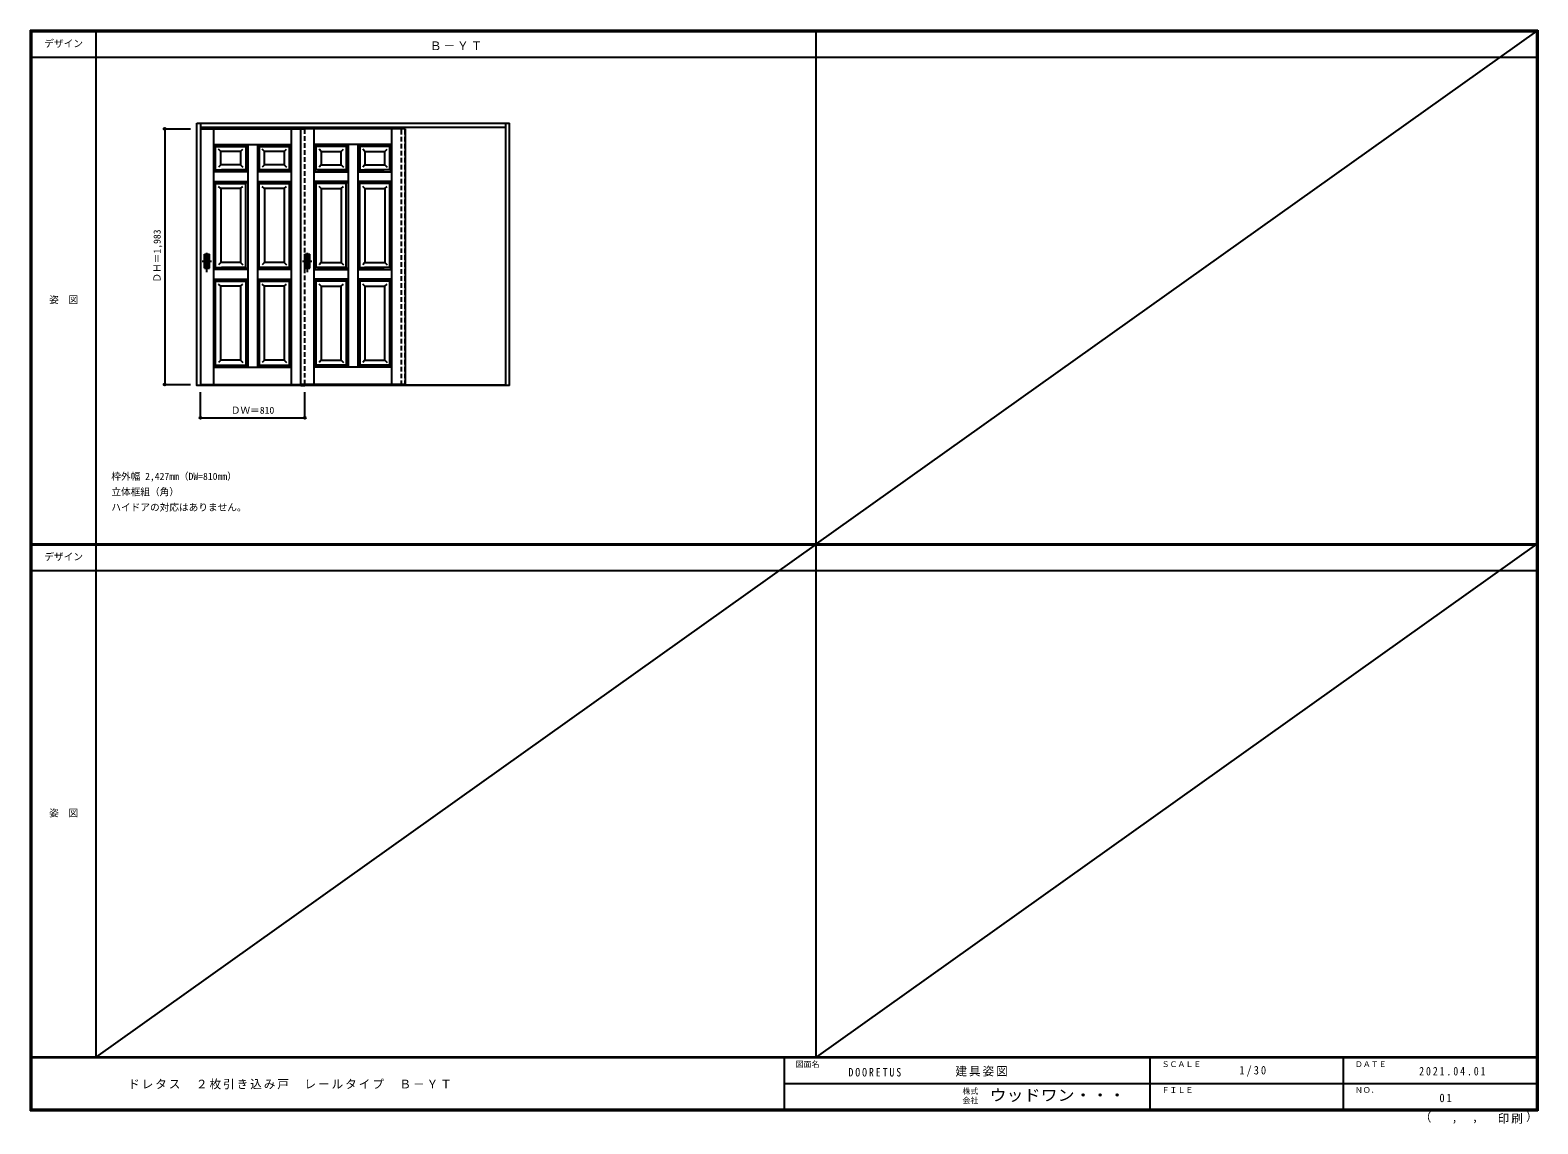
# Model space of a CAD drawing. Units: millimetres, scale not verified. Extents: x -6000 to 5700, y -4307 to 4175.
import ezdxf
from ezdxf.enums import TextEntityAlignment as Align

# ---------------------------------------------------------------- set-up
doc = ezdxf.new("R2010")
doc.units = ezdxf.units.MM
doc.header["$LTSCALE"] = 30
doc.header["$PDMODE"] = 32
doc.header["$PDSIZE"] = 15
doc.linetypes.add('CHAIN1', pattern=[8, 5, -1, 1, -1])
doc.linetypes.add('DASHED1', pattern=[1.8, 1.2, -0.6])
for name, color, linetype in [('0-2_扉', 7, 'Continuous'), ('0-4_枠', 3, 'Continuous'), ('0-6_引手', 7, 'Continuous'), ('0-A_文字', 7, 'Continuous'), ('0-B_寸法', 4, 'Continuous'), ('F-1_枠', 6, 'Continuous'), ('F-A_文字', 7, 'Continuous')]:
    doc.layers.add(name, color=color, linetype=linetype)
doc.styles.add('ＭＳ ゴシック', font='')
doc.styles.get('ＭＳ ゴシック').set_extended_font_data('MS Gothic')

msp = doc.modelspace()

# ---------------------------------------------------------------- linework, layer by layer
at = {"layer": '0-2_扉'}
for p, q in [((-4676.15, 3409), (-3869.15, 3409)), ((-4575.65, 1426), (-4575.65, 3409)), ((-3972.65, 1426), (-3972.65, 3409)), ((-3899.15, 3409), (-3869.15, 3409)), ((-3899.15, 1426), (-3899.15, 3409)), ((-3089.15, 3409), (-3899.15, 3409)), ((-3795.65, 1426), (-3795.65, 3409)), ((-3192.65, 1426), (-3192.65, 3409)), ((-4575.65, 3289), (-4560.65, 3274)), ((-4575.65, 3289), (-4234.15, 3289)), ((-4326.65, 3274), (-4311.65, 3289)), ((-4311.65, 3289), (-4311.65, 1561)), ((-4236.65, 3289), (-4236.65, 1561)), ((-4221.65, 3274), (-4236.36, 3288.71)), ((-4234.15, 3289), (-3972.65, 3289)), ((-3972.65, 3289), (-3987.65, 3274)), ((-3534.15, 3289), (-3795.65, 3289)), ((-3795.65, 3289), (-3780.65, 3274)), ((-3546.65, 3274), (-3531.94, 3288.71)), ((-3192.65, 3289), (-3534.15, 3289)), ((-3531.65, 3289), (-3531.65, 1561)), ((-3441.65, 3274), (-3456.65, 3289)), ((-3456.65, 3289), (-3456.65, 1561)), ((-3192.65, 3289), (-3207.65, 3274)), ((-4560.65, 3091), (-4560.65, 3274)), ((-4560.65, 3274), (-4326.65, 3274)), ((-4520.65, 3234), (-4538.33, 3251.68)), ((-4520.65, 3131), (-4520.65, 3234)), ((-4366.65, 3234), (-4520.65, 3234)), ((-4366.65, 3234), (-4348.97, 3251.68)), ((-4366.65, 3234), (-4366.65, 3131)), ((-4326.65, 3274), (-4326.65, 3091)), ((-4221.65, 3274), (-4221.65, 3091)), ((-4221.65, 3274), (-3987.65, 3274)), ((-4181.65, 3234), (-4199.33, 3251.68)), ((-4181.65, 3131), (-4181.65, 3234)), ((-4027.65, 3234), (-4181.65, 3234)), ((-4027.65, 3234), (-4009.97, 3251.68)), ((-4027.65, 3234), (-4027.65, 3131)), ((-3987.65, 3091), (-3987.65, 3274)), ((-3780.65, 3091), (-3780.65, 3274)), ((-3546.65, 3274), (-3780.65, 3274)), ((-3740.65, 3234), (-3758.33, 3251.68)), ((-3740.65, 3234), (-3740.65, 3131)), ((-3740.65, 3234), (-3586.65, 3234)), ((-3586.65, 3234), (-3568.97, 3251.68)), ((-3586.65, 3131), (-3586.65, 3234)), ((-3546.65, 3274), (-3546.65, 3091)), ((-3441.65, 3274), (-3441.65, 3091)), ((-3207.65, 3274), (-3441.65, 3274)), ((-3401.65, 3234), (-3419.33, 3251.68)), ((-3401.65, 3234), (-3401.65, 3131)), ((-3401.65, 3234), (-3247.65, 3234)), ((-3247.65, 3234), (-3229.97, 3251.68)), ((-3247.65, 3131), (-3247.65, 3234)), ((-3207.65, 3091), (-3207.65, 3274)), ((-4575.65, 3076), (-4560.65, 3091)), ((-4311.65, 3076), (-4575.65, 3076)), ((-4560.46, 3091), (-4560.65, 3091)), ((-4560.65, 3091), (-4361.65, 3091)), ((-4520.65, 3131), (-4538.33, 3113.32)), ((-4520.65, 3131), (-4520.65, 3132.43)), ((-4366.65, 3131), (-4520.65, 3131)), ((-4326.65, 3091), (-4515.65, 3091)), ((-4366.65, 3131), (-4348.97, 3113.32)), ((-4326.65, 3091), (-4311.65, 3076)), ((-4236.65, 3076), (-4221.65, 3091)), ((-3972.65, 3076), (-4236.65, 3076)), ((-3997.65, 3091), (-4221.65, 3091)), ((-4221.65, 3091), (-3987.65, 3091)), ((-4181.65, 3131), (-4199.33, 3113.32)), ((-4181.65, 3131), (-4181.65, 3132.43)), ((-4027.65, 3131), (-4181.65, 3131)), ((-4027.65, 3131), (-4009.97, 3113.32)), ((-3987.65, 3091), (-3972.65, 3076)), ((-3780.65, 3091), (-3795.65, 3076)), ((-3795.65, 3076), (-3531.65, 3076)), ((-3546.65, 3091), (-3780.65, 3091)), ((-3770.65, 3091), (-3546.65, 3091)), ((-3740.65, 3131), (-3758.33, 3113.32)), ((-3740.65, 3131), (-3586.65, 3131)), ((-3586.65, 3131), (-3586.65, 3132.43)), ((-3586.65, 3131), (-3568.97, 3113.32)), ((-3531.65, 3076), (-3546.65, 3091)), ((-3441.65, 3091), (-3456.65, 3076)), ((-3456.65, 3076), (-3192.65, 3076)), ((-3441.65, 3091), (-3252.65, 3091)), ((-3401.65, 3131), (-3419.33, 3113.32)), ((-3207.65, 3091), (-3406.65, 3091)), ((-3401.65, 3131), (-3247.65, 3131)), ((-3247.65, 3131), (-3247.65, 3132.43)), ((-3247.65, 3131), (-3229.97, 3113.32)), ((-3207.84, 3091), (-3207.65, 3091)), ((-3192.65, 3076), (-3207.65, 3091)), ((-4575.65, 3001), (-4560.65, 2986)), ((-4575.65, 3001), (-4311.65, 3001)), ((-4560.65, 2333.5), (-4560.65, 2986)), ((-4560.65, 2986), (-4326.65, 2986)), ((-4520.61, 2946), (-4538.29, 2963.68)), ((-4520.65, 2946), (-4520.65, 2373.5)), ((-4366.61, 2946), (-4520.65, 2946)), ((-4366.61, 2946), (-4348.94, 2963.68)), ((-4366.61, 2946), (-4366.61, 2373.5)), ((-4326.65, 2986), (-4311.65, 3001)), ((-4326.65, 2333.5), (-4326.65, 2986)), ((-4236.65, 3001), (-4221.65, 2986)), ((-4236.65, 3001), (-3972.65, 3001)), ((-4221.65, 2333.5), (-4221.65, 2986)), ((-4221.65, 2986), (-3987.65, 2986)), ((-4181.65, 2946), (-4199.33, 2963.68)), ((-4181.65, 2946), (-4181.65, 2373.5)), ((-4027.65, 2946), (-4181.65, 2946)), ((-4027.65, 2946), (-4009.97, 2963.68)), ((-4027.65, 2946), (-4027.65, 2373.5)), ((-3987.65, 2986), (-3972.65, 3001)), ((-3987.65, 2333.5), (-3987.65, 2986)), ((-3780.65, 2986), (-3795.65, 3001)), ((-3531.65, 3001), (-3795.65, 3001)), ((-3780.65, 2333.5), (-3780.65, 2986)), ((-3546.65, 2986), (-3780.65, 2986)), ((-3740.65, 2946), (-3758.33, 2963.68)), ((-3740.65, 2946), (-3740.65, 2373.5)), ((-3740.65, 2946), (-3586.65, 2946)), ((-3586.65, 2946), (-3568.97, 2963.68)), ((-3586.65, 2946), (-3586.65, 2373.5)), ((-3531.65, 3001), (-3546.65, 2986)), ((-3546.65, 2333.5), (-3546.65, 2986)), ((-3441.65, 2986), (-3456.65, 3001)), ((-3192.65, 3001), (-3456.65, 3001)), ((-3441.65, 2333.5), (-3441.65, 2986)), ((-3207.65, 2986), (-3441.65, 2986)), ((-3401.69, 2946), (-3419.36, 2963.68)), ((-3401.69, 2946), (-3401.69, 2373.5)), ((-3401.69, 2946), (-3247.65, 2946)), ((-3247.69, 2946), (-3230.01, 2963.68)), ((-3247.65, 2946), (-3247.65, 2373.5)), ((-3192.65, 3001), (-3207.65, 2986)), ((-3207.65, 2333.5), (-3207.65, 2986)), ((-4520.65, 2373.5), (-4538.33, 2355.82)), ((-4366.65, 2373.5), (-4520.65, 2373.5)), ((-4366.65, 2373.5), (-4348.97, 2355.82)), ((-4181.65, 2373.5), (-4199.33, 2355.82)), ((-4181.65, 2373.5), (-4181.65, 2374.93)), ((-4027.65, 2373.5), (-4181.65, 2373.5)), ((-4027.65, 2373.5), (-4009.97, 2355.82)), ((-3740.65, 2373.5), (-3758.33, 2355.82)), ((-3740.65, 2373.5), (-3586.65, 2373.5)), ((-3586.65, 2373.5), (-3586.65, 2374.93)), ((-3586.65, 2373.5), (-3568.97, 2355.82)), ((-3401.65, 2373.5), (-3419.33, 2355.82)), ((-3401.65, 2373.5), (-3247.65, 2373.5)), ((-3247.65, 2373.5), (-3229.97, 2355.82)), ((-4575.65, 2318.5), (-4560.65, 2333.5)), ((-4311.65, 2318.5), (-4575.65, 2318.5)), ((-4575.65, 2243.5), (-4560.65, 2228.5)), ((-4575.65, 2243.5), (-4311.65, 2243.5)), ((-4560.65, 2333.5), (-4361.65, 2333.5)), ((-4560.65, 1576), (-4560.65, 2228.5)), ((-4560.65, 2228.5), (-4326.65, 2228.5)), ((-4326.65, 2333.5), (-4515.65, 2333.5)), ((-4326.65, 2333.5), (-4311.65, 2318.5)), ((-4326.65, 2228.5), (-4311.65, 2243.5)), ((-4326.65, 2228.5), (-4326.65, 1576)), ((-4236.65, 2318.5), (-4221.65, 2333.5)), ((-3972.65, 2318.5), (-4236.65, 2318.5)), ((-4236.65, 2243.5), (-4221.65, 2228.5)), ((-4236.65, 2243.5), (-3972.65, 2243.5)), ((-3997.65, 2333.5), (-4221.65, 2333.5)), ((-4221.65, 2333.5), (-3987.65, 2333.5)), ((-4221.65, 2228.5), (-4221.65, 1576)), ((-4221.65, 2228.5), (-3987.65, 2228.5)), ((-3987.65, 2333.5), (-3972.65, 2318.5)), ((-3987.65, 2228.5), (-3972.65, 2243.5)), ((-3987.65, 1576), (-3987.65, 2228.5)), ((-3780.65, 2333.5), (-3795.65, 2318.5)), ((-3795.65, 2318.5), (-3531.65, 2318.5)), ((-3780.65, 2228.5), (-3795.65, 2243.5)), ((-3531.65, 2243.5), (-3795.65, 2243.5)), ((-3546.65, 2333.5), (-3780.65, 2333.5)), ((-3780.65, 1576), (-3780.65, 2228.5)), ((-3546.65, 2228.5), (-3780.65, 2228.5)), ((-3770.65, 2333.5), (-3546.65, 2333.5)), ((-3531.65, 2318.5), (-3546.65, 2333.5)), ((-3531.65, 2243.5), (-3546.65, 2228.5)), ((-3546.65, 2228.5), (-3546.65, 1576)), ((-3441.65, 2333.5), (-3456.65, 2318.5)), ((-3456.65, 2318.5), (-3192.65, 2318.5)), ((-3441.65, 2228.5), (-3456.65, 2243.5)), ((-3192.65, 2243.5), (-3456.65, 2243.5)), ((-3441.65, 2333.5), (-3252.65, 2333.5)), ((-3441.65, 2228.5), (-3441.65, 1576)), ((-3207.65, 2228.5), (-3441.65, 2228.5)), ((-3207.65, 2333.5), (-3406.65, 2333.5)), ((-3192.65, 2318.5), (-3207.65, 2333.5)), ((-3192.65, 2243.5), (-3207.65, 2228.5)), ((-3207.65, 1576), (-3207.65, 2228.5)), ((-4520.61, 2188.5), (-4538.29, 2206.18)), ((-4520.65, 1616), (-4520.65, 2188.5)), ((-4366.61, 2188.5), (-4520.65, 2188.5)), ((-4366.65, 2188.5), (-4366.65, 1616)), ((-4366.61, 2188.5), (-4348.94, 2206.18)), ((-4181.65, 2188.5), (-4199.33, 2206.18)), ((-4181.65, 1617.43), (-4181.65, 2188.5)), ((-4027.65, 2188.5), (-4181.65, 2188.5)), ((-4027.65, 2188.5), (-4009.97, 2206.18)), ((-4027.65, 2188.5), (-4027.65, 2187.43)), ((-4027.65, 2188.5), (-4027.65, 1616)), ((-3740.65, 2188.5), (-3758.33, 2206.18)), ((-3740.65, 2188.5), (-3740.65, 2187.43)), ((-3740.65, 2188.5), (-3740.65, 1616)), ((-3740.65, 2188.5), (-3586.65, 2188.5)), ((-3586.65, 2188.5), (-3568.97, 2206.18)), ((-3586.65, 1617.43), (-3586.65, 2188.5)), ((-3401.69, 2188.5), (-3419.36, 2206.18)), ((-3401.69, 2188.5), (-3247.65, 2188.5)), ((-3401.65, 2188.5), (-3401.65, 1616)), ((-3247.69, 2188.5), (-3230.01, 2206.18)), ((-3247.65, 1616), (-3247.65, 2188.5)), ((-4560.65, 1576), (-4575.65, 1561)), ((-4575.65, 1561), (-3972.65, 1561)), ((-4560.65, 1576), (-4326.65, 1576)), ((-4520.65, 1616), (-4538.33, 1598.32)), ((-4520.65, 1616), (-4520.65, 1617.43)), ((-4366.65, 1616), (-4520.65, 1616)), ((-4366.65, 1616), (-4348.97, 1598.32)), ((-4326.65, 1576), (-4311.65, 1561)), ((-4221.65, 1576), (-4236.65, 1561)), ((-4221.65, 1576), (-3987.65, 1576)), ((-4181.65, 1616), (-4199.33, 1598.32)), ((-4181.65, 1616), (-4181.65, 1617.43)), ((-4027.65, 1616), (-4181.65, 1616)), ((-4027.65, 1616), (-4009.97, 1598.32)), ((-3987.65, 1576), (-3972.65, 1561)), ((-3780.65, 1576), (-3795.65, 1561)), ((-3192.65, 1561), (-3795.65, 1561)), ((-3546.65, 1576), (-3780.65, 1576)), ((-3740.65, 1616), (-3758.33, 1598.32)), ((-3740.65, 1616), (-3586.65, 1616)), ((-3586.65, 1616), (-3586.65, 1617.43)), ((-3586.65, 1616), (-3568.97, 1598.32)), ((-3546.65, 1576), (-3531.65, 1561)), ((-3441.65, 1576), (-3456.65, 1561)), ((-3207.65, 1576), (-3441.65, 1576)), ((-3401.65, 1616), (-3419.33, 1598.32)), ((-3401.65, 1616), (-3247.65, 1616)), ((-3247.65, 1616), (-3247.65, 1617.43)), ((-3247.65, 1616), (-3229.97, 1598.32)), ((-3207.65, 1576), (-3192.65, 1561)), ((-4676.15, 1426), (-3869.15, 1426)), ((-3899.15, 1426), (-3869.15, 1426))]:
    msp.add_line(p, q, dxfattribs=at)
msp.add_lwpolyline([(-3089.15, 3409), (-3089.15, 1426), (-3899.15, 1426)], dxfattribs=at)
at = {"layer": '0-4_枠'}
for p, q in [((-4706.15, 3453), (-2279.15, 3453)), ((-4676.15, 1418), (-4676.15, 3453)), ((-4676.15, 3423), (-2309.15, 3423)), ((-2309.15, 1418), (-2309.15, 3453)), ((-2279.15, 1418), (-2279.15, 3453)), ((-2309.15, 1421), (-4676.15, 1421)), ((-2309.15, 1418), (-4676.15, 1418)), ((-3899.15, 1418), (-3869.15, 1418)), ((-2279.15, 1418), (-2309.15, 1418))]:
    msp.add_line(p, q, dxfattribs=at)
at = {"layer": '0-4_枠', "color": 4, "linetype": 'DASHED1'}
for p, q in [((-4679.15, 3409), (-4679.15, 1426)), ((-4676.15, 3409), (-4679.15, 3409)), ((-3869.15, 1426), (-3869.15, 3409)), ((-3119.15, 1421), (-3119.15, 3423)), ((-3089.15, 1421), (-3089.15, 3423)), ((-4676.15, 1426), (-4679.15, 1426))]:
    msp.add_line(p, q, dxfattribs=at)
at = {"layer": '0-4_枠'}
msp.add_lwpolyline([(-4676.15, 1418), (-4706.15, 1418), (-4706.15, 3453)], dxfattribs=at)
at = {"layer": '0-6_引手', "linetype": 'CHAIN1'}
for p, q in [((-4628.15, 2298.27), (-4628.15, 2469.12)), ((-3848.15, 2298.27), (-3848.15, 2469.12)), ((-4666.22, 2383.5), (-4593.71, 2383.5)), ((-3886.22, 2383.5), (-3813.72, 2383.5))]:
    msp.add_line(p, q, dxfattribs=at)
at = {"layer": '0-6_引手'}
for p, q in [((-4647.15, 2438.5), (-4609.15, 2438.5)), ((-4647.15, 2328.5), (-4647.15, 2438.5)), ((-4640.65, 2422.5), (-4615.65, 2422.5)), ((-4640.65, 2344.5), (-4640.65, 2422.5)), ((-4640.65, 2344.5), (-4615.65, 2344.5)), ((-4615.65, 2344.5), (-4615.65, 2422.5)), ((-4609.15, 2328.5), (-4609.15, 2438.5)), ((-3867.15, 2438.5), (-3829.15, 2438.5)), ((-3867.15, 2328.5), (-3867.15, 2438.5)), ((-3860.65, 2422.5), (-3835.65, 2422.5)), ((-3860.65, 2344.5), (-3860.65, 2422.5)), ((-3860.65, 2344.5), (-3835.65, 2344.5)), ((-3835.65, 2344.5), (-3835.65, 2422.5)), ((-3829.15, 2328.5), (-3829.15, 2438.5)), ((-4647.15, 2328.5), (-4609.15, 2328.5)), ((-3867.15, 2328.5), (-3829.15, 2328.5))]:
    msp.add_line(p, q, dxfattribs=at)
at = {"layer": '0-6_引手', "linetype": 'DASHED1'}
for p, q in [((-4612.15, 2332.5), (-4612.15, 2434.5)), ((-3832.15, 2332.5), (-3832.15, 2434.5)), ((-4644.15, 2332.5), (-4612.15, 2332.5)), ((-3864.15, 2332.5), (-3832.15, 2332.5))]:
    msp.add_line(p, q, dxfattribs=at)
for points in [[(-4644.15, 2332.5), (-4644.15, 2434.5), (-4612.15, 2434.5)], [(-3864.15, 2332.5), (-3864.15, 2434.5), (-3832.15, 2434.5)]]:
    msp.add_lwpolyline(points, dxfattribs=at)
at = {"layer": '0-B_寸法'}
for p, q in [((-4956.15, 3409), (-4756.15, 3409)), ((-4956.15, 3409), (-4956.15, 1426)), ((-4956.15, 1426), (-4756.15, 1426)), ((-4679.15, 1168), (-4679.15, 1368)), ((-3869.15, 1168), (-3869.15, 1368)), ((-4679.15, 1168), (-3869.15, 1168))]:
    msp.add_line(p, q, dxfattribs=at)
at = {"layer": '0-B_寸法', "color": 7}
for p in [(-4956.15, 3409), (-4956.15, 1426), (-4679.15, 1168), (-3869.15, 1168)]:
    msp.add_point(p, dxfattribs=at)
at = {"layer": 'F-1_枠'}
for p, q in [((-6000, 4175), (5700, 4175)), ((-6000, 4175), (-6000, -4205)), ((-6000, 4170), (5700, 4170)), ((-6000, 4165), (5700, 4165)), ((-5995, 4175), (-5995, -4205)), ((-5990, 4175), (-5990, -4205)), ((-5490, 4175), (-5490, -3790)), ((100, -3790), (100, 4175)), ((5690, 4175), (5690, -4205)), ((5695, 4175), (5695, -4205)), ((5700, 4175), (5700, -4205)), ((-6000, 3965), (5700, 3965)), ((-6000, 190.5), (5700, 190.5)), ((-6000, 187.5), (5700, 187.5)), ((-6000, 184.5), (5700, 184.5)), ((-6000, -15.5), (5700, -15.5)), ((5700, -3790), (-6000, -3790)), ((5700, -3795), (-6000, -3795)), ((-150, -3795), (-150, -4195)), ((2690, -3795), (2690, -4195)), ((4190, -3795), (4190, -4195)), ((-150, -3995), (5690, -3995.01)), ((5700, -4195), (-6000, -4195)), ((5700, -4200), (-6000, -4200)), ((5700, -4205), (-6000, -4205))]:
    msp.add_line(p, q, dxfattribs=at)
at = {"layer": 'F-A_文字'}
for p, q in [((5690, 4168), (100, 190.5)), ((100, 187.5), (-5490, -3790)), ((5690, 187.5), (100, -3790))]:
    msp.add_line(p, q, dxfattribs=at)

# ---------------------------------------------------------------- texts
at = {"layer": '0-A_文字', "style": 'ＭＳ ゴシック'}
for s, p in [('枠外幅 2,427mm（DW=810mm）', (-5370, 670.5)), ('立体框組（角）', (-5370, 550.5)), ('ハイドアの対応はありません。', (-5370, 430.5))]:
    msp.add_text(s, height=54.99, dxfattribs=at).set_placement(p, align=Align.BOTTOM_LEFT)
at = {"layer": '0-A_文字', "insert": (-2897.5, 4020), "char_height": 65.98, "attachment_point": 7, "style": 'ＭＳ ゴシック'}
msp.add_mtext('\\T1.17;Ｂ－ＹＴ', dxfattribs=at)
at = {"layer": '0-B_寸法', "color": 7, "style": 'ＭＳ ゴシック'}
msp.add_text('ＤＨ＝1,983', height=54.99, rotation=90, dxfattribs=at).set_placement((-4971.15, 2217.25), align=Align.BOTTOM_LEFT)
msp.add_text('ＤＷ＝810', height=54.99, dxfattribs=at).set_placement((-4442.9, 1183), align=Align.BOTTOM_LEFT)
at = {"layer": 'F-A_文字', "style": 'ＭＳ ゴシック'}
for s, height, p in [('デザイン', 54.99, (-5890, 4027.5)), ('姿\u3000図', 54.99, (-5852.5, 2040.25)), ('デザイン', 54.99, (-5890, 47)), ('姿\u3000図', 54.99, (-5852.5, -1940.25)), ('図面名', 43.99, (-60, -3880)), ('ＳＣＡＬＥ', 43.99, (2780, -3880)), ('ＤＡＴＥ', 43.99, (4280, -3880)), ('株式', 43.99, (1235, -4089)), ('ＦＩＬＥ', 43.99, (2780, -4080)), ('ＮＯ．', 43.99, (4280, -4080)), ('会社', 43.99, (1235, -4161)), ('（', 65.98, (4784.03, -4308.31)), ('）', 65.98, (5608.4, -4304.13)), (',', 65.98, (5031.28, -4308.31)), (',', 65.98, (5190.2, -4305.53))]:
    msp.add_text(s, height=height, dxfattribs=at).set_placement(p, align=Align.BOTTOM_LEFT)
at = {"layer": 'F-A_文字', "style": 'ＭＳ ゴシック', "width": 1.1}
msp.add_text('ウッドワン・・・', height=87.98, dxfattribs=at).set_placement((1445, -4155), align=Align.BOTTOM_LEFT)
at = {"layer": 'F-A_文字', "char_height": 65.98, "attachment_point": 7, "style": 'ＭＳ ゴシック'}
for s, insert in [('\\T1.17;建具姿図', (1180.42, -3940)), ('\\T1.38;\\W0.9;1/30', (3383.75, -3940)), ('\\T1.17;ドレタス\u3000２枚引き込み戸\u3000レールタイプ\u3000Ｂ－ＹＴ', (-5240, -4040)), ('\\T1.39;\\W0.85;DOORETUS', (350, -3940.79)), ('\\T1.39;\\W0.85;2021.04.01', (4778.75, -3932.5)), ('\\T1.36;\\W0.9;01', (4936.25, -4140)), ('\\T1.17;印刷', (5388.15, -4306.92))]:
    msp.add_mtext(s, dxfattribs=dict(at, insert=insert))

doc.saveas('drawing.dxf')
